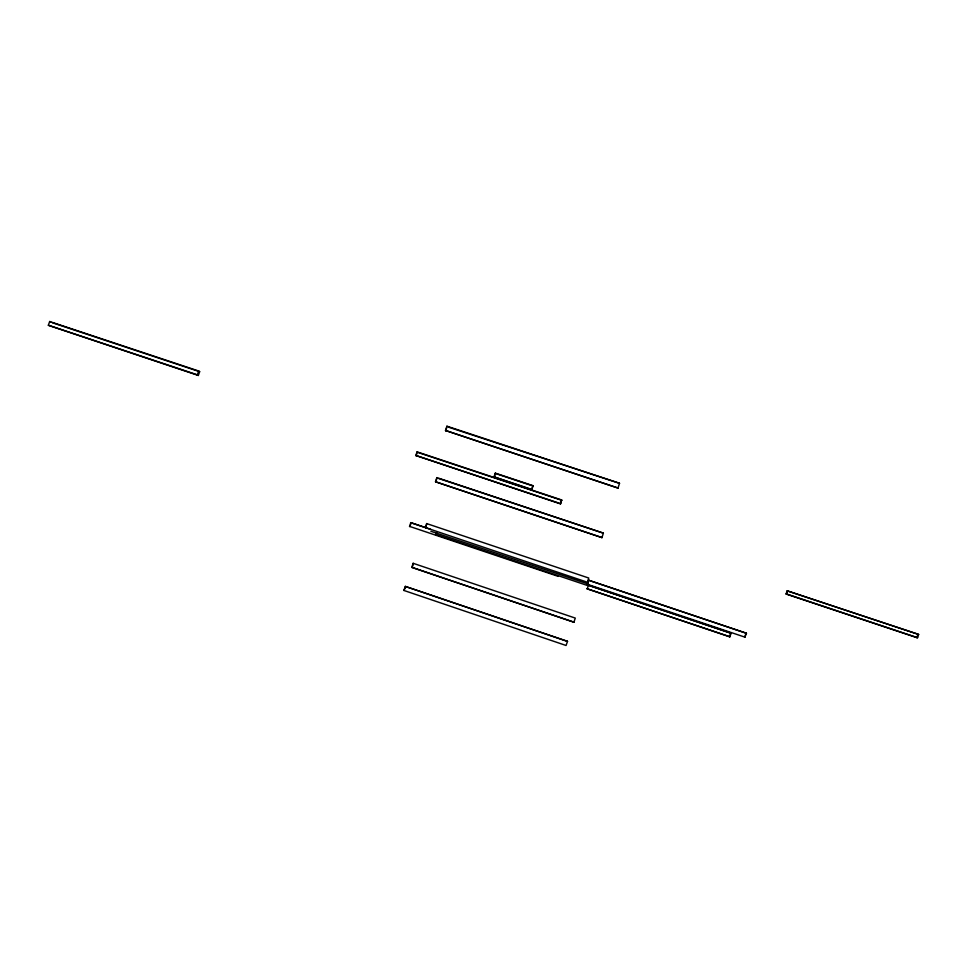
<?xml version="1.0" encoding="UTF-8"?>
<svg xmlns="http://www.w3.org/2000/svg" width="967" height="967" viewBox="0 0 967 967"><rect width="100%" height="100%" fill="white"/><g stroke="black" fill="none" stroke-linecap="round" stroke-linejoin="round"><path stroke-width="1.45" d="M729.867 636.806L587.199 588.818L729.867 636.806L731.052 633.24L588.383 585.277L731.052 633.24M430.847 531.258L587.332 583.73M746.464 633.276L588.637 580.248L746.464 633.276L744.747 637.205M588.649 579.934L587.332 583.863M435.501 481.759L601.945 537.592L435.501 481.759L436.903 477.625L603.384 533.143L438.74 478.52M445.497 430.472L617.986 488.045L445.497 430.472L446.959 426.193L619.533 483.307L448.785 427.245M916.885 637.664L917.586 637.676L918.65 634.425L787.186 590.837L786.123 594.052L916.885 637.664L917.598 635.5M729.529 636.794L730.714 633.24M745.182 635.899L746.053 633.276M786.123 594.052L787.609 590.752M617.986 488.045L619.533 483.307M601.945 537.592L603.384 533.143M567.496 641.375L566.07 645.485L403.928 590.462L405.306 586.413L567.496 641.375L405.306 586.413M573.939 622.192L575.28 618.082L413.163 563.302L411.785 567.339L573.939 622.192L411.785 567.339M588.637 580.248L587.32 584.286L745.158 637.217M588.141 582.908L587.283 585.446L435.815 534.509L436.661 531.995M587.199 588.915L588.383 585.277M531.802 489.749L532.938 485.639L495.309 473.129L494.04 476.888L531.802 489.749L532.938 485.639M560.509 503.904L561.67 499.975L417.079 451.879L415.858 455.481L560.509 503.904L561.67 499.975M435.899 482.17L436.903 477.625M426.677 523.582L425.722 527.897L426.677 523.582L588.746 578.024L587.368 582.231L410.697 522.627L409.851 526.604L411.12 522.905M405.777 586.534L403.928 590.462M412.704 566.166L413.163 563.302M494.27 477.263L495.309 473.129M416.257 455.892L417.079 451.879M445.896 431.04L446.959 426.193M198.332 375.462L197.365 374.821L198.682 371.026L49.668 321.515L48.35 325.275L198.332 375.462L199.649 371.679L198.682 371.026M918.65 634.425L787.186 590.837M52.423 322.76L199.649 371.679M495.539 473.528L533.071 486.002M48.35 325.275L197.365 374.821M494.04 476.888L531.669 489.399M417.478 452.302L561.73 500.29M415.858 455.481L560.449 503.602M786.546 593.968L917.586 637.676M410.697 522.627L430.726 529.372M409.428 526.35L558.261 576.392M49.668 321.515L50.997 322.277"/></g></svg>
